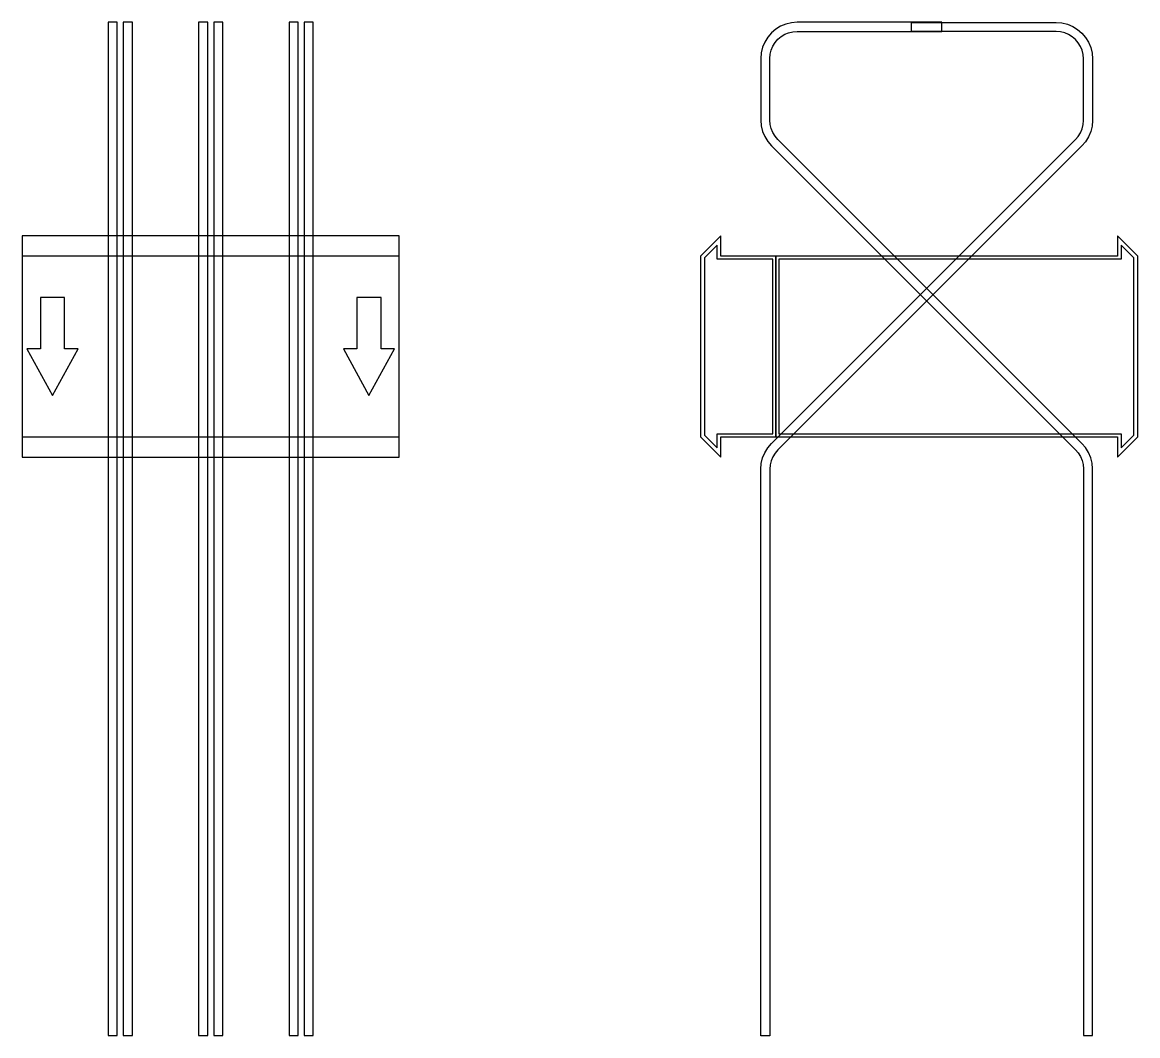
# Model space of a CAD drawing. Extents: x 0 to 740, y -457 to 215.
import ezdxf

# ---------------------------------------------------------------- set-up
doc = ezdxf.new("R2010")
doc.units = 0
doc.layers.add('Halfen', color=7, linetype='CONTINUOUS')

msp = doc.modelspace()

# ---------------------------------------------------------------- linework, layer by layer
at = {"layer": 'Halfen', "color": 7}
for points in [[(63, -457.177), (63, 215.147), (57, 215.147), (57, -457.177)], [(73, -457.177), (73, 215.147), (67, 215.147), (67, -457.177)], [(123, -457.177), (123, 215.147), (117, 215.147), (117, -457.177)], [(133, -457.177), (133, 215.147), (127, 215.147), (127, -457.177)], [(183, -457.177), (183, 215.147), (177, 215.147), (177, -457.177)], [(193, -457.177), (193, 215.147), (187, 215.147), (187, -457.177)], [(710, -457.177), (710, -81.213), (709.705, -77.459), (708.825, -73.797), (707.384, -70.317), (705.416, -67.106), (702.971, -64.243), (501.272, 137.456), (499.438, 139.604), (497.962, 142.012), (496.881, 144.621), (496.222, 147.368), (496, 150.184), (496, 191.147), (496.222, 193.963), (496.881, 196.71), (497.962, 199.319), (499.438, 201.728), (501.272, 203.875), (503.42, 205.71), (505.828, 207.186), (508.438, 208.266), (511.184, 208.926), (514, 209.147), (610, 209.147), (610, 215.147), (514, 215.147), (510.246, 214.852), (506.584, 213.973), (503.104, 212.532), (499.893, 210.564), (497.029, 208.118), (494.584, 205.254), (492.616, 202.043), (491.175, 198.564), (490.295, 194.902), (490, 191.147), (490, 150.184), (490.295, 146.429), (491.175, 142.767), (492.616, 139.288), (494.584, 136.077), (497.029, 133.213), (698.728, -68.485), (700.562, -70.633), (702.038, -73.041), (703.119, -75.651), (703.778, -78.397), (704, -81.213), (704, -457.177)], [(490, -457.324), (490, -81.361), (490.295, -77.606), (491.175, -73.944), (492.616, -70.465), (494.584, -67.254), (497.029, -64.39), (698.728, 137.308), (700.562, 139.456), (702.038, 141.865), (703.119, 144.474), (703.778, 147.221), (704, 150.036), (704, 191), (703.778, 193.816), (703.119, 196.562), (702.038, 199.172), (700.562, 201.58), (698.728, 203.728), (696.58, 205.562), (694.172, 207.038), (691.562, 208.119), (688.816, 208.778), (686, 209), (590, 209), (590, 215), (686, 215), (689.754, 214.705), (693.416, 213.825), (696.896, 212.384), (700.107, 210.416), (702.971, 207.971), (705.416, 205.107), (707.384, 201.896), (708.825, 198.416), (709.705, 194.754), (710, 191), (710, 150.036), (709.705, 146.282), (708.825, 142.62), (707.384, 139.141), (705.416, 135.929), (702.971, 133.066), (501.272, -68.633), (499.438, -70.78), (497.962, -73.189), (496.881, -75.798), (496.222, -78.545), (496, -81.361), (496, -457.324)], [(0, -73.5), (250, -73.5), (250, 73.5), (0, 73.5)], [(500, -60), (500, 60), (463.5, 60), (463.5, 73.5), (450, 60), (450, -60), (463.5, -73.5), (463.5, -60)], [(498, -58), (498, 58), (461, 58), (461, 67.25), (452.5, 58.75), (452.5, -58.75), (461, -67.25), (461, -58)], [(740, -60), (740, 60), (726.5, 73.5), (726.5, 60), (500, 60), (500, -60), (726.5, -60), (726.5, -73.5)], [(737.5, -58.75), (737.5, 58.75), (729, 67.25), (729, 58), (502, 58), (502, -58), (729, -58), (729, -67.25)], [(0, -60), (250, -60), (250, 60), (0, 60)], [(20, -32.5), (37, -1.5), (28, -1.5), (28, 32.5), (12, 32.5), (12, -1.5), (3, -1.5)], [(230, -32.5), (247, -1.5), (238, -1.5), (238, 32.5), (222, 32.5), (222, -1.5), (213, -1.5)]]:
    msp.add_lwpolyline(points, close=True, dxfattribs=at)

doc.saveas('drawing.dxf')
